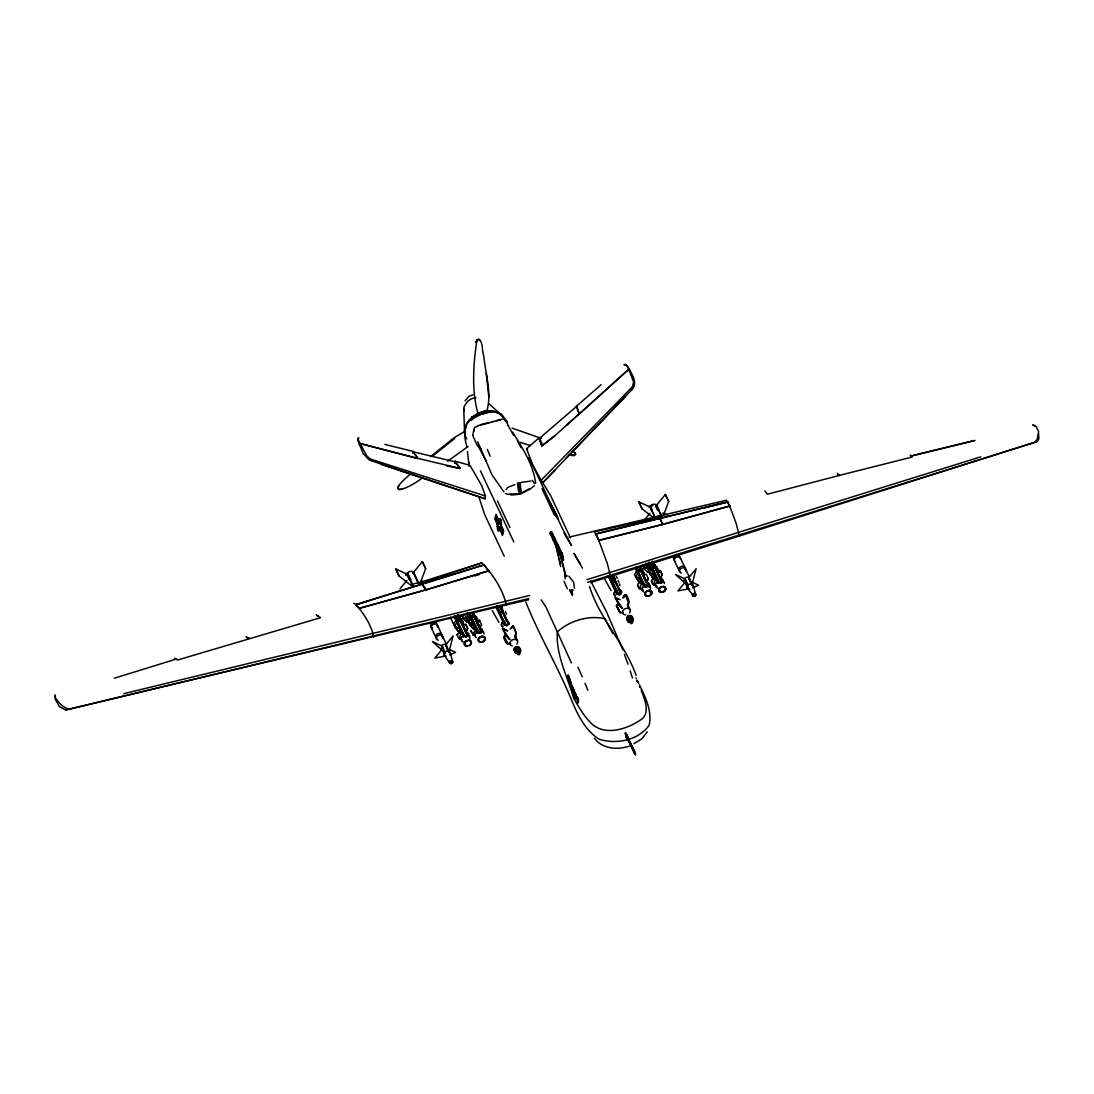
<?xml version="1.0" encoding="UTF-8"?>
<svg xmlns="http://www.w3.org/2000/svg" width="1094" height="1094" viewBox="0 0 1094 1094"><rect width="100%" height="100%" fill="white"/><g stroke="black" fill="none" stroke-linecap="round" stroke-linejoin="round"><path stroke-width="1.5" d="M590.692 582.569L739.353 536.019L736.166 523.383L729.712 506.084L726.43 500.259L569.058 537.127M571.588 589.994L572.627 594.986M516.259 632.742L513.141 625.631L515.903 632.797L515.383 637.911L515.903 632.797M450.783 663.265A2.366 0.725 86.5 0 0 451.562 663.114A2.366 0.834 39.4 0 0 452.26 662.513L451.603 663.046A2.366 1.545 -28.1 0 1 449.538 662.677L451.234 660.612L452.465 662.185A2.366 1.135 25.6 0 1 451.562 663.114L449.73 662.937L444.191 655.197M628.722 619.423L630.459 618.055L630.705 619.765M626.889 618.452L627.464 619.724L628.804 619.669M625.016 733.212L634.028 752.33C634.93 753.082 634.985 754.737 634.766 752.672L626.547 735.059M693.801 596.107L694.581 595.957A2.366 1.545 -28.1 0 1 692.557 595.533C691.599 593.057 696.933 592.77 695.278 595.368A2.366 0.834 39.4 0 1 694.581 595.957A2.366 0.725 86.5 0 1 693.801 596.107L687.223 588.039M455.118 615.826C454.612 615.457 467.521 646.923 466.892 634.219L457.62 614.719M508.573 624.592L505.715 625.385L497.25 607.17M610.384 577.605C609.563 577.782 621.064 603.532 620.216 591.854L614.568 579.834M636.065 567.116L644.544 585.126C644.065 588.736 650.588 586.794 647.32 584.36L640.263 569.345M531.028 481.004L517.448 483.028L518.542 491.261L519.896 492.491L520.908 492.218L520.306 484.368M467.658 635.901L467.494 636.476M621.077 593.796L620.927 594.069M648.195 586.015L648.031 586.575M571.218 687.88L571.273 687.128M573.748 693.651L573.912 696.7L575.977 699.052L575.54 696.358L575.649 697.781M574.131 690.697C575.608 705.015 572.025 680.933 575.28 694.84L575.321 693.733M574.227 695.565L574.186 694.69M574.897 692.885L574.883 696.892L576.141 695.36L577.441 697.931L577.276 701.61C578.849 705.644 578.972 698.423 577.413 697.206L577.441 697.931M575.553 696.194L575.512 695.319M577.851 702.772L577.823 701.897M577.933 700.926L577.905 700.051M578.138 702.17L577.632 700.31L578.015 702.266M562.685 557.667L562.371 555.766M635.286 753.069L635.6 754.751M568.483 678.403L568.552 677.651M568.552 678.54L568.606 677.788M569.03 678.677L569.126 682.273L569.29 680.413L570.029 681.083M569.536 681.042L569.536 680.153M570.152 684.953L570.302 680.386M562.713 557.407C562.931 555.355 562.425 551.759 560.005 551.417L559.376 550.091M563.588 559.649L551.02 531.821L552.142 533.735M641.522 589.406L643.764 585.632M645.036 593.235L645.583 595.437M625.371 732.98L634.342 752.125C634.971 755.134 636.448 752.918 634.233 752.987M658.752 589.297L658.848 590.938A3.788 2.872 -25.1 0 0 660.872 592.374M473.675 431.364L474.085 429.573M380.753 464.307L485.134 498.809L485.449 496.006L481.729 485.722L470.01 465.347L455.008 461.176L455.268 462.94M528.758 598.568L69.141 709.309C62.7 707.599 57.927 702.033 54.7 696.536L55.356 694.936L55.247 699.203L59.391 706.628L65.544 709.924L506.426 604.873C502.625 589.31 493.038 574.254 481.757 562.918L419.317 582.623L420.493 583.444L481.757 562.918M642.862 583.075C639.73 584.264 639.293 589.748 643.258 590.076M643.778 573.324L642.985 570.589L640.523 569.605M650.547 588.504L649.822 585.577L647.511 584.62M657.166 586.22C653.2 585.905 653.72 580.394 656.769 579.232M657.685 569.468L656.906 566.747L654.8 565.762M658.738 571.793L657.959 569.003L654.554 568.005M663.566 582.405L662.8 579.328L660.708 578.37M486.42 410.51L479.938 413.546L478.078 413.245M487.172 409.826C491.78 392.076 485.367 373.56 483.753 355.714C481.647 351.174 483.63 341.424 478.31 339.263A4.595 2.885 -3.7 0 0 477.093 339.878L475.972 342.217M562.316 557.776L560.552 556.258L558.665 550.72M373.724 637.064C371.317 625.112 364.042 613.871 356.015 604.681L353.827 603.218M572.094 689.316L572.299 685.774L571.793 689.37L572.559 686.923L572.641 691.599L572.162 689.521M574.459 588.271L573.653 582.199L568.88 576.169M566.008 458.318L631.894 389.696L633.604 381.929L628.708 369.389L566.966 424.91M628.53 601.673L628.024 606.787L628.886 601.618L625.768 594.507L622.814 598.049C627.518 585.345 631.976 615.088 625.508 594.767M553.81 541.38L550.091 533.393L550.979 531.848M464.389 628.229L466.153 631.799L467.589 628.394L465.647 624.113L467.794 628.489L466.359 631.894L464.594 628.325M481.592 625.194L479.555 620.271L477.722 623.197L480.075 627.956L481.387 625.098M646.691 581.912L648.318 578.603L646.896 582.008L644.927 578.343M660.612 578.07L662.034 574.665L660.092 570.384L658.246 573.311L660.297 570.48L662.239 574.76L660.803 578.165M465.907 426.81L464.991 431.241A21.128 15.972 -25.1 0 0 465.429 435.494M461.094 620.298C447.678 623.088 470.133 618.233 456.8 621.064M473.976 615.649C479.404 617.03 462.53 618.383 474.81 615.717L476.724 617.043L477.148 619.423M637.474 571.547C641.098 566.542 644.817 572.572 637.282 570.822M651.395 567.704C655.128 562.836 658.479 568.319 651.19 566.979M463.172 635.559C460.615 636.817 460.095 641.18 463.282 641.959M468.916 636.694L468.724 633.494L465.606 632.058M478.228 621.624L477.791 619.313L474.687 617.864M469.818 638.937L469.641 635.86L466.646 634.465M635.395 754.039L626.192 735.291M516.573 647.156L515.534 646.472L515.725 647.703M465.497 641.754L465.401 642.957M477.052 340.056L476.122 342.34C476.054 340.562 479.076 337.896 480.047 340.316M498.358 610.137L501.968 612.831L502.898 611.532L502.529 608.989M642.78 565.051L644.927 569.632L647.716 572.285L649.48 571.027L649.111 568.483M420.547 582.309L425.662 568.648L422.352 561.591L412.602 573.475M663.579 515.151L668.694 501.49L665.384 494.433L656.414 505.36L661.815 517.065M625.864 737.288L627.382 736.864M411.235 473.346C382.845 497.004 405.819 491.138 423.036 477.326M660.626 517.339L661.214 515.958M476.97 340.002C473.292 363.659 471.432 390.626 478.037 413.669M398.626 485.818L397.984 488.471A4.595 0.779 53.4 0 1 398.9 489.551L401.594 489.305M618.288 603.573L616.428 605.898L619.833 612.667L623.142 612.681M648.414 569.591L651.778 566.2M649.152 587.355C651.08 584.88 648.414 581.529 645.501 582.199M650.274 592.592L650.424 591.43M563.424 559.8L559.321 552.183L560.142 551.472M480.909 631.388L481.743 631.525L480.84 631.347L472.936 613.884M640.305 568.675L648.373 585.605L647.429 584.333M661.624 581.434L652.393 561.181L662.294 581.762L661.337 580.49C664.455 583.293 657.836 584.702 658.465 581.283L652.092 567.772M506.194 489.565L507.657 487.432L514.85 484.615M461.627 637.665L459.001 638.869L456.977 634.684L459.22 632.619M459.425 632.715L456.977 634.684M470.885 630.841L473.47 635.094L471.09 630.937M637.515 584.798C644.202 594.986 633.522 583.964 639.758 582.733M651.422 580.955C658.109 591.143 647.443 580.121 653.665 578.89M651.627 581.051L653.87 578.986M528.648 489.729L520.388 494.173L511.363 495.021L509.312 494.05M465.046 400.787L468.957 396.288L472.964 394.852M587.56 582.391L1034.719 442.482L1037.44 441.361L1038.862 438.735L1038.589 433.839M479.692 626.862L477.914 623.293L479.555 620.271M507.493 630.869L502.529 628.558L506.002 635.792L509.736 639.47L502.529 628.558L505.715 630.39M620.134 599.744L615.17 597.433L618.63 604.667L622.377 608.346L615.17 597.433L618.342 599.266M567.403 575.95L565.078 576.264L565.16 578.671M621.16 593.126L614.021 577.55M658.602 582.227L657.822 582.87L658.602 582.227L649.193 562.166M572.394 451.494C576.962 452.246 575.868 456.977 571.724 455.446M518.064 653.405C517.845 657.617 522.576 651.135 518.064 653.405A3.036 2.297 -25.1 0 1 514.973 650.862A3.036 2.297 -25.1 0 1 519.746 649.015A3.036 2.297 -25.1 0 1 518.829 653.145M630.691 622.281C630.472 626.493 635.204 620.011 630.691 622.281A2.844 2.147 -25.1 0 1 627.669 620.736L627.683 620.161A2.844 2.147 -25.1 0 1 631.457 617.741L632.578 618.26A2.844 2.147 -25.1 0 1 632.017 621.488M496.389 606.144L505.182 624.619L504.416 625.385L505.031 623.676M617.536 593.632C618.274 590.897 615.867 596.148 617.59 593.55L609.631 576.579M658.438 582.336L658.465 581.283M647.265 731.845L641.959 738.737L633.973 743.619M631.894 389.696C637.693 383.898 632.975 375.926 629.761 370.114L628.708 369.389M486.338 461.299L477.736 445.244L481.237 448.896M566.008 575.923L565.338 574.842L565.037 576.196M535.677 483.206C533.311 464.635 522.412 447.856 512.635 432.198M1034.719 442.482L1037.153 439.391L1038.671 431.679L1036.073 426.373L1032.777 424.841L1034.91 426.236M399.925 588.941L406.9 580.449M454.926 626.506L458.783 628.421L455.829 626.985L457.866 631.224L460.806 633.426M445.559 645.063L453.094 635.887L448.896 652.147L445.559 645.063L446.844 647.498M457.866 631.224L455.979 626.78M474.714 629.583C471.76 629.282 466.851 619.259 472.704 624.578L474.331 628.188M472.704 624.578L470.051 623.183M471.774 627.382L469.9 622.937M505.756 634.629L503.801 637.023L507.192 643.792L510.693 643.641M510.187 629.173L513.141 625.631L511.431 628.243M504.197 637.064C514.18 652.161 498.946 637.378 506.002 634.862M642.944 521.783L649.918 513.291M660.79 517.298L661.569 516.341L656.044 504.58M636.366 577.085L639.32 578.535L636.366 577.085L638.39 581.338L641.33 583.54L639.867 579.738M618.383 603.505L616.428 605.898L618.63 603.738M624.059 597.119L625.864 594.931M638.39 581.338L636.517 576.894M655.251 579.697C652.298 579.396 647.388 569.372 653.227 574.692L654.868 578.302M653.227 574.692L650.588 573.283M652.311 577.495L650.438 573.051M685.446 581.748L677.924 590.924L688.769 588.832A27.213 9.518 39.4 0 1 688.194 587.875M534.46 485.695L529.551 489.551M624.975 396.807L542.624 482.933L532.422 464.294L526.57 448.677L539 437.956L542.063 443.316M555.027 470.311L542.624 482.933M540.723 480.731L632.961 386.209M472.458 418.113C462.393 424.773 463.924 437.545 467.206 447.446M479.418 637.911L482.591 636.448A3.61 2.735 -25.1 0 1 484.847 637.46L485.148 638.212M635.231 568.196L643.928 586.835L644.544 585.126M453.969 616.537L463.514 636.694L464.02 635.012L455.528 617.002M514.809 648.414L515.383 649.658C517.243 652.448 516.136 647.607 518.488 649.617M516.327 649.125L516.956 650.752M518.077 650.889C520.211 648.482 514.002 649.686 516.833 651.245M468 446.502L447.706 461.217M470.817 420.452L478.133 415.173L487.322 412.52M628.571 369.362L629.624 370.087L627.737 366.408L625.563 364.63L623.936 364.699L625.221 364.398L627.108 365.984L628.571 369.362L579.259 414.024L576.36 406.325L601.126 384.678M463.514 636.694L464.157 635.956L454.639 615.936M644.038 586.808L644.694 586.069L635.901 567.581M463.487 636.571L464.02 635.012M554.549 435.986L541.776 445.928L539.451 438.338L576.743 406.312L579.177 413.778L554.631 435.986L541.79 445.914L539 437.956M430.53 456.663L454.174 437.655L463.924 431.898M432.294 456.348L454.707 438.544M508.163 425.552L513.578 435.344M572.148 590.828L573.147 590.063L570.535 590.787L571.588 590.992L572.094 595.122M636.94 570.466L634.37 574.569L636.188 577.126M638.007 572.736L635.436 576.839L637.241 579.382M657.918 581.611C654.855 582.828 654.513 588.039 658.314 588.353M529.687 488.69L522.713 492.314M578.097 700.42L577.714 698.464L578.097 700.42M574.186 691.49L574.022 694.225M462.051 614.992L464.198 619.587L466.974 622.226L468.738 620.968L468.369 618.425M610.903 579.15L614.39 581.762L615.32 580.463L614.951 577.919M569.017 678.827L568.292 677.911L568.142 679.771L568.087 674.793L568.989 677.733M630.376 618.356L631.156 619.054L631.279 616.237M574.76 695.839L573.981 695.1M450.386 663.251A2.366 1.053 -80.2 0 0 451.562 663.114L451.959 662.814M646.185 574.227L648.318 578.603M628.763 616.469C630.636 614.295 625.809 616.072 628.571 616.551M630.527 619.942L631.115 619.56A2.844 2.147 -25.1 0 0 631.17 616.004L630.554 615.813A2.844 2.147 -25.1 0 0 626.78 618.233L626.766 618.821A2.844 2.147 -25.1 0 0 629.802 620.23M461.422 637.57L459.562 638.937M475.534 633.823L472.909 635.012M565.94 576.264L561.126 557.051M457.032 620.024L454.174 622.759L454.366 625.959L450.331 617.358M458.099 622.281C455.118 623.211 453.408 628.147 457.032 629.365M470.078 616.701L467.822 620.845M472.006 618.438C469.572 619.354 467.507 622.992 469.941 624.975M462.94 632.647C459.781 633.563 458.345 638.841 462.133 639.826M476.847 628.804L473.688 632.66L474.974 635.491M465.866 641.248L468.67 640.305A3.569 2.694 -25.1 0 1 470.912 641.371L471.049 643.669A3.569 2.694 -25.1 0 1 468.984 645.651A3.774 2.844 -25.1 0 0 471.418 642.739L471.022 641.166A3.788 2.872 -25.1 0 0 468.683 640.031L466.632 640.51A3.774 2.844 -25.1 0 0 464.212 643.45A3.788 2.872 -25.1 0 0 465.196 645.61A3.774 2.844 -25.1 0 0 467.972 646.034A3.569 2.694 -25.1 0 1 464.635 644.694A3.569 2.694 -25.1 0 1 465.894 641.262M466.153 641.467L466.878 641.029A3.022 2.284 -25.1 0 1 467.671 640.769M482.645 641.262L483.37 640.838A2.995 2.256 -25.1 0 0 484.355 639.621M620.134 612.503L616.483 605.775M517.708 649.07L519.5 648.14C521.168 648.824 518.679 651.915 518.501 649.658M477.791 415.98L483.11 412.766A12.048 9.108 -25.1 0 0 485.066 410.523M652.913 568.429C649.768 569.14 647.689 574.268 651.422 575.622M660.612 587.027L662.608 586.357A3.788 2.872 -25.1 0 1 665.384 590.281A3.733 2.817 -25.1 0 1 664.755 591.061A3.788 2.872 -25.1 0 1 661.897 592.401M662.786 591.526L663.552 591.17M449.648 654.868L455.555 652.366L449.511 649.549M692.666 587.71L698.574 585.208L692.543 582.391M574.528 452.807L575.512 454.215A4.595 2.352 -71.6 0 0 574.651 454.981L568.497 455.172M476.82 426.564L477.791 426.209M910.837 456.075L974.672 440.485L910.837 456.075L910.276 454.899M629.146 620.093L628.79 618.342M174.534 658.205L177.625 660.01L320.528 617.7L316.344 614.814M175.45 659.326L176.148 659.094L114.337 678.225M586.972 579.615L980.703 456.868M1037.44 441.361L739.353 536.019M629.556 746.053C617.549 750.128 602.493 749.116 594.37 738.231M484.314 564.887L356.015 604.681L368.924 600.893M356.083 605.584L355.933 604.599L484.095 564.764L488.922 571.588M472.772 435.467L477.367 445.75M355.933 604.599L359.229 608.36L426.387 589.734L488.786 570.699M474.522 575.977L479.322 574.514M359.229 608.36L426.387 589.734L488.963 570.836L489.114 571.847M480.745 425.101L502.023 419.111L504.58 419.276L506.549 421.012L508.067 425.703M479.418 414.708L488.362 412.342L492.656 412.315M464.061 615.348L456.116 617.549L456.868 620.271M467.152 614.5L473.538 612.736L474.837 616.92L473.346 612.79M644.585 565.461L636.64 567.663L637.214 570.439M647.675 564.613L654.075 562.849L655.046 566.952M647.73 564.983L653.938 563.273L654.978 565.489L648.769 567.198M456.157 619.423C456.089 621.105 456.964 617.809 458.933 618.657M651.997 565.311C653.241 563.56 655.703 565.926 654.759 564.545M470.201 615.826L470.885 615.635M473.675 614.855L474.249 614.732M497.305 608.332L497.975 608.141M609.714 577.263L610.397 577.085M636.817 569.783L637.501 569.591M640.291 568.825L640.975 568.634M456.471 619.737L456.307 617.495L457.401 620.079L465.155 617.932M473.921 615.566L473.784 614.322M498.604 609.96L497.565 607.744M637.009 569.851L636.831 567.608L637.925 570.193L645.679 568.046M465.087 617.563L457.155 619.765L457.415 621.734L457.347 619.71M468.191 616.715L474.577 614.951M498.358 608.373L498.426 610.397M637.679 569.878L645.624 567.677M648.715 566.829L655.115 565.065M468.246 617.084L474.44 615.375L473.401 613.16M456.745 620.708L461.012 619.71L462.817 620.886L463.323 622.951M470.776 617.016L474.919 615.867M637.392 570.972L641.549 569.824M651.299 567.13L655.456 565.981M637.337 571.177L641.44 569.673M461.135 620.161L456.854 620.859M470.885 617.467L474.864 616.072M637.515 571.424L641.658 570.275M651.422 567.581L655.347 565.83M459.863 618.165L459.63 616.578L460.93 620.763L459.439 616.633L459.671 618.219M471.199 617.754L470.789 616.428M501.613 609.358L501.681 607.457M641.44 570.494L640.154 566.692M651.723 567.868L650.752 563.766M469.463 615.881L477.422 632.852L477.928 631.17L477.312 632.879L469.34 615.785M507.794 622.924L502.857 612.408M457.962 614.924L467.849 635.491L457.62 615.101M620.353 592.798L621.255 592.975L620.216 591.854M647.457 585.304L648.359 585.481L640.332 569.851M661.364 581.461L662.185 581.789M508.013 623.908L508.847 624.031L501.599 608.606M657.822 582.87L648.537 562.781M657.85 582.993L648.414 562.808M477.818 631.197C477.586 634.561 483.808 633.166 480.799 630.376M505.715 625.385L506.796 625.768L505.838 625.344M618.137 594.316L619.204 594.698L618.247 594.288M659.149 582.979L660.229 583.362L659.258 582.952M465.073 636.913L465.306 637.077M645.597 587.027L645.843 587.191M479.227 633.235L478.734 632.838M729.862 507.096L729.725 505.975L662.718 524.423L598.801 540.477L594.425 531.78L659.162 517.489L658.916 516.409M729.712 506.084L662.718 524.423L598.828 540.286L595.998 533.845L727.701 501.968L704.645 507.972M492.368 421.696L493.23 421.463M837.279 473.305L839.18 475.48L767.318 494.242L764.911 490.85M516.901 493.9L510.474 493.996M518.05 493.599L520.334 493.011M496.553 420.698L500.97 419.795M839.139 475.452L912.068 457.06L911.193 455.938M595.929 534.05L727.701 501.873L729.725 505.975M123.677 693.692L529.646 595.464M528.607 599.799L506.426 604.873M660.024 518.515L662.718 524.423L660.079 518.515L660.161 519.513M65.544 709.924L69.141 709.309M459.726 621.816L463.09 622.39L464.389 625.221M517.394 640.633L514.727 635.641M619.778 612.339L623.32 612.517M507.151 643.463L510.337 643.477M641.645 571.861L644.051 572.846L644.927 574.774M661.432 580.777L663.743 581.734L664.578 583.581M663.579 586.603L660.721 587.232A3.61 2.735 -25.1 0 0 658.93 589.365L659.504 591.594A3.61 2.735 -25.1 0 0 661.008 592.305M649.672 590.459L646.814 591.075A3.61 2.735 -25.1 0 0 644.995 593.235M650 590.992L648.605 590.815A2.995 2.256 -25.1 0 0 646.404 591.799M516.806 650.082L517.147 652.94L517.106 651.258M625.604 735.018L635.204 754.313M472.649 435.398L474.413 427.617L480.649 424.622L489.291 422.53M460.054 619.491L460.971 619.628M479.541 628.216L481.852 628.9L483.138 631.689M480.827 630.664L483.548 632.017L484.04 634M246.957 637.734L249.35 638.458L246.013 636.681M415.228 454.666L417.826 458.372L460.191 468.451L455.008 461.176M446.502 465.839L460.164 468.478L454.694 461.764L412.684 451.644L412.971 453.08M508.751 494.474L505.537 493.599M534.474 483.589L532.463 480.362M512.115 428.137L541.475 438.393M384.924 444.424L413.135 451.425L417.949 458.605L360.227 443.508L358.422 440.226L358.162 438.188L358.914 437.928L357.916 438.585L357.97 440.95L363.181 453.572L369.239 460.013L485.134 498.809M317.246 615.758L318.409 616.045M417.771 458.4L360.186 443.59L359.475 444.738L360.186 443.59L366.64 455.692L372.63 461.34M503.937 491.972L492.013 474.851L477.709 441.839M649.385 590.828L650.096 591.034M650.424 573.365L648.537 571.765M643.518 591.936L641.576 589.639M520.265 442.373L530.399 445.559M369.936 458.892L485.449 496.006M621.146 593.003L620.325 591.827M508.724 624.072L501.284 608.291M467.111 635.204L467.822 635.368L466.632 633.426M494.844 411.918L501.312 414.052L506.809 421.463M635.368 753.041L625.768 733.007M653.624 517.9L642.096 508.847L638.787 501.777L651.162 507.548L652.366 510.105M662.855 513.004L667.121 514.987M686.253 581.092L685.022 578.89L675.449 574.432L688.345 585.987A27.213 15.056 -65 0 0 688.153 585.29M411.877 586.069L399.064 576.005L395.754 568.935L407.146 574.241L412.753 585.892M421.258 580.818L424.103 582.145M408.377 573.338A3.309 2.503 -25.1 0 0 407.775 573.926L406.777 573.461L413.3 585.687M502.939 628.64L507.507 630.759M469.066 622.883L469.832 623.238M470.119 625.139L470.94 625.522M443.849 649.357L441.99 646.048L432.431 641.59L445.326 653.132M503.295 416.91L500.204 413.819L496.115 411.741A21.401 16.178 -25.1 0 0 465.456 426.318A21.483 16.232 -25.1 0 0 466.782 438.926M837.84 474.44L839.166 475.48M575.895 697.931L577.4 698.861M474.331 617.467L481.018 631.361M561.714 552.757L555.137 539.151M412.684 451.644L413.477 452.205M652.886 577.7L655.415 579.505M638.978 581.557L641.494 583.348M472.348 627.6L474.878 629.392M458.441 631.443L460.957 633.235L459.33 629.624M608.961 577.194L616.948 594.302L617.481 593.591L609.344 576.018M477.422 632.852L478.078 632.113L470.598 616.483M412.342 584.729L413.532 585.618M562.507 557.817L559.964 555.191M464.594 635.997L467.384 635.764L466.782 633.508M504.266 419.754L505.537 420.875M488.895 403.713L500.204 413.819M658.547 582.309L649.098 562.193M505.127 624.701L504.389 625.262L495.842 606.842M457.607 621.679L456.677 620.325M675.053 555.301L677.418 556.572L678.212 554.439M430.995 622.746L433.374 624.004L434.154 621.871M468.847 622.664L468.15 621.843M476.163 637.638C473.606 635.792 475.521 632.1 477.982 631.183L471.569 617.659M618.602 604.462L622.486 608.291M505.975 635.587L509.859 639.416M556.012 542.46C560.456 546.262 559.472 553.961 555.588 544.757M575.635 454.174L574.555 453.012L575.649 454.27M450.413 660.831L451.726 663.388L450.058 661.063M570.904 590.186L571.588 590.992M426.387 589.734L421.997 584.305L426.51 590.623M498.878 622.336L492.273 610.643M561.564 554.015L560.634 552.32M611.067 590.623L604.914 579.519M567.294 588.736L564.039 581.324M550.911 505.223L552.361 507.411L549.462 501.914M558.528 551.855L559.266 552.921M541.161 599.84L546.043 607.143L571.369 662.868M548.244 499.903L550.624 503.459M576.36 406.325L577.222 407.624M526.57 448.677L527.623 450.29M659.395 582.049L651.846 566.569M644.448 584.292L645.474 585.892M618.383 593.386L610.124 576.36M478.857 631.935L471.199 616.606M463.924 634.178L464.95 635.778M504.936 622.842L505.961 624.442M539.451 438.338L540.422 439.856M550.761 506.112L556.34 514.864L551.034 505.496M451.248 663.306L451.562 663.114A2.366 1.053 -80.2 0 0 451.631 660.626M553.742 511.486L551.759 508.149M542.036 481.483L550.829 496.02L570.466 537.892M564.053 533.12L571.519 545.564L562.384 528.498L529.058 457.47M561.55 556.49L563.219 559.745M638.787 501.777L642.096 508.847M550.091 533.393L550.542 534.2M395.754 568.935L399.064 576.005M606.951 622.623L612.708 633.522M654.444 517.011L653.597 515.52M506.043 421.327L506.837 422.735M579.875 563.656L573.981 553.318L582.473 568.21M410.961 579.656L408.144 574.706L409.347 577.263M638.759 683.641L637.255 680.947L637.747 682.177M694.225 596.039L694.581 595.957A2.366 1.053 -80.2 0 0 694.663 593.468M668.694 501.49L665.384 494.433M425.662 568.648L422.352 561.591M693.076 593.905L694.622 595.888M517.517 441.087L521.072 447.706M606.254 621.337L604.859 618.753C588.722 614.91 569.495 620.777 557.325 631.881C555.697 654.581 567.444 676.584 573.707 698.341C579.041 707.421 584.251 716.761 591.991 724.05C605.926 736.754 629.624 728.385 642.766 718.307C649.59 711.319 644.735 699.408 641.672 691.476M418.482 583.663L413.395 572.518L416.199 577.837M569.564 589.652L570.316 591.061M656.414 505.36L659.231 510.679M689.863 580.353L688.591 577.905L696.112 568.73L691.914 584.989L688.591 577.905L689.535 580.189M590.746 580.996L606.308 611.409L622.883 649.904M616.838 605.939L619.477 611.19M550.624 505.961L551.048 506.823M639.511 684.994C645.556 697.275 652.243 711.305 649.152 725.267C638.253 740.501 616.1 744.713 598.938 739.134C586.247 730.983 578.74 716.926 572.928 703.401C559.116 668.803 539.629 636.763 525.886 602.124M552.142 506.7L555.684 513.004A6.263 1.532 47.1 0 1 556.627 514.932L558.555 519.923L554.33 512.43L557.776 518.611M550.227 503.828L552.21 507.958M555.383 513.989L557.297 517.913M549.762 503.131L550.145 504.895M693.446 593.673L694.581 595.957A2.366 1.135 25.6 0 0 695.497 595.027M680.4 557.94L684.817 567.348M685.555 568.921L689.343 576.989M655.634 506.317L657.426 510.146M688.988 577.427L692.133 584.141M685.022 578.89L686.348 581.734M684.516 578.658L687.675 585.386M649.809 506.303L655.32 518.077A4.636 3.501 -25.1 0 1 661.569 516.341M688.208 588.941L685.049 582.227A3.309 2.503 -25.1 0 1 683.859 580.695M674.506 560.921L678.909 570.33M652.762 562.494L661.227 580.517M654.964 567.54L660.749 579.888M650.561 563.82L651.86 568.005M651.737 566.719C651.203 568.935 661.241 589.611 661.227 579.779M639.963 566.747L641.002 568.962M640.4 568.511L648.373 585.605M636.489 567.321C635.97 567.225 647.607 595.874 647.32 583.622M614.281 578.685L620.613 592.77M613.953 578.876L618.288 588.134M631.183 621.433L630.636 620.175A3.036 2.297 -25.1 0 0 631.484 615.963A3.036 2.297 -25.1 0 0 626.712 617.809A3.036 2.297 -25.1 0 0 629.829 620.38M610.001 576.511C609.276 576.565 620.708 602.958 620.216 591.116M608.127 575.69L616.825 594.329M541.968 488.594L554.494 515.219M497.442 500.902L509.954 527.527M480.471 470.885L513.783 541.927M495.91 516.71L497.743 520.662M495.65 517.708L497.483 521.66M504.197 556.203L484.56 514.33L478.981 497.223M506.604 620.736L502.98 613.023L506.495 620.777M496.854 606.035C496.375 605.912 508.136 634.397 507.794 622.171M472.95 613.037L481.757 631.648L472.964 613.173M470.229 613.652L471.323 617.891M470.023 613.707L471.309 617.508M471.323 616.455C470.994 618.575 480.635 639.539 480.704 629.665M458.413 615.32L467.849 635.491M457.524 615.129L466.208 633.645M413.026 571.738L418.551 583.499A4.636 3.501 -25.1 0 0 412.301 585.222M437.381 625.084L441.798 634.506M442.523 636.079L446.311 644.147M445.955 644.585L449.114 651.299M441.99 646.048L443.33 648.879M444.643 652.53L441.497 645.816A3.309 2.503 -25.1 0 1 446.543 644.968M444.547 654.745L442.031 649.371L434.892 658.082L445.75 655.99A27.213 9.518 39.4 0 0 445.668 655.716M431.474 628.079L435.891 637.487M655.716 569.4L660.667 579.957M640.387 570.22L646.745 583.799M613.994 579.218L616.113 583.745M625.959 733.254L635.053 753.274L633.918 752.631M634.452 752.877L635.45 754.682M570.111 590.924L571.3 593.509M559.403 551.868L550.282 532.409M553.345 540.573L559.759 554.521M551.868 531.971L555.588 539.957M552.785 535.198L554.74 539.506M577.96 667.244L582.309 676.844M501.148 528.046L502.939 532.012M500.888 529.058L502.666 533.01M627.641 604.189L630.117 609.823M627.368 604.517L629.159 608.51M515.014 635.313L517.476 640.947M639.429 686.157L640.017 687.497M416.896 579.164L417.361 580.217M637.105 680.29L637.611 681.562M637.146 680.81L637.665 681.986M616.305 576.264L617.18 578.343M598.801 540.477L607.43 563.82L610.438 576.128M660.598 513.578L661.241 515.137M487.336 449.429L490.194 456.239M417.799 581.256L418.428 582.801M693.842 593.522L694.581 595.957A2.366 1.053 -80.2 0 1 693.405 596.093M641.152 690.259L641.549 691.203M450.824 660.68L451.562 663.114A2.366 1.313 -65 0 1 450.031 663.128M636.12 675.354C624.92 643.545 599.498 618.848 589.529 586.466M618.042 580.422L618.889 582.514M505.414 611.546L506.522 614.336M585.085 683.312L587.847 690.328M560.251 550.282L560.757 551.595M651.737 511.226L650.164 507.083L655.566 518.159M407.146 574.241L409.238 579.765M470.858 617.59L470.666 616.866M624.4 654.417L628.065 664.208M571.041 682.382L571.451 688.495L570.097 679.825L570.712 686.499L570.22 684.215M570.945 682.793L570.384 681.247M637.077 680.646L637.72 682.396M636.052 677.883L636.393 678.772M570.384 682.341L570.576 683.791L570.316 683.094M646.978 568.442L645.501 563.328M612.12 575.882L613.556 581.721M499.712 606.951L500.396 608.948M465.552 616.387L466.974 622.226M619.395 583.923L619.956 585.632M630.158 670.868L632.455 677.993M647.169 583.54L647.703 585.276M507.643 622.103L508.19 623.826M480.553 629.583L481.087 631.32M693.322 585.673L695.606 594.343A2.366 1.518 -8.5 0 1 694.581 595.957A2.366 1.313 -65 0 1 693.049 595.984M450.304 652.831L452.588 661.501A2.366 1.518 -8.5 0 1 451.562 663.114A2.366 1.477 -47.5 0 1 449.73 662.937M561.933 553.441L562.589 557.188M559.253 551.048L565.762 576.743M576.141 695.346L575.02 692.475L575.047 693.199M555.848 543.882L558.364 555M559.075 558.172L560.511 564.531M555.588 544.265L560.661 566.61M650.492 589.967L650.78 591.225M654.431 565.024L654.075 562.849M654.239 565.078L653.884 562.904L655.183 567.075M473.716 614.965L473.538 612.736M649.166 571.888L648.373 565.871M648.551 572.326L646.91 563.205M614.39 581.762L613.283 575.827M569.988 680.236L569.085 677.295L569.14 678.95M502.584 612.38L501.804 606.377M501.968 612.831L500.861 606.896M467.822 622.267L466.714 616.332M454.694 461.764L455.008 463.473M659.928 590.131L660.079 590.883M413.135 451.425L413.368 452.902M727.701 501.873L727.852 502.857M637.87 569.824L637.925 571.465M611.013 578.904L610.78 577.304L610.849 579.328M598.828 540.286L598.965 541.174M595.998 533.845L596.121 534.734M519.527 483.028L520.908 492.218M518.529 483.316L519.896 492.491M501.49 607.512L501.749 609.481M469.121 466.112L467.425 451.507M486.242 373.286L488.827 396.876M467.357 612.544L467.685 617.987M575.54 693.487L575.635 694.348M574.282 691.011L574.377 691.873M571.437 683.449L571.506 684.297M463.719 408.787L464.499 430.817M569.495 678.335L569.577 679.196M568.497 675.846L568.579 676.707M469.203 462.557L469.285 465.962M614.213 575.307L614.267 577.482M695.305 593.768A2.366 1.477 -47.5 0 1 694.581 595.957A2.366 1.477 -47.5 0 1 692.762 595.792M679.907 571.232A3.309 2.503 -25.1 0 1 679.21 567.895A3.309 2.503 -25.1 0 1 683.367 566.282A3.309 2.503 -25.1 0 1 684.789 569.345M681.357 573.024A3.309 2.503 -25.1 0 1 679.675 569.906A3.309 2.503 -25.1 0 1 683.859 567.8A3.309 2.503 -25.1 0 1 685.528 570.918M691.723 584.675A29.907 10.461 39.4 0 1 690.847 583.116M690.546 582.514A29.907 10.461 39.4 0 1 689.999 581.338M695.51 594.028A2.366 1.545 -28.1 0 1 694.581 595.957A2.366 1.518 -8.5 0 1 692.447 595.218M695.018 593.577A2.366 1.313 -65 0 1 694.581 595.957A2.366 1.381 9.7 0 1 692.461 594.876M692.789 594.192A2.366 0.834 39.4 0 0 694.581 595.957A2.366 1.381 9.7 0 0 695.606 594.685M692.57 594.534A2.366 1.135 25.6 0 0 694.581 595.957A2.366 0.725 86.5 0 0 694.252 593.454M649.207 507.233A4.636 3.501 -25.1 0 1 656.865 505.113M689.712 589.201A3.309 2.503 -25.1 0 1 687.073 586.507A3.309 2.503 -25.1 0 1 691.162 583.895A3.309 2.503 -25.1 0 1 693.09 587.04M684.092 579.328A3.309 2.503 -25.1 0 1 689.562 577.81M691.558 583.909A27.213 9.518 39.4 0 1 691.832 584.729M675.49 561.824A3.309 2.503 -25.1 0 1 676.27 557.215A3.309 2.503 -25.1 0 1 680.591 559.239M674.164 559.868A3.309 2.503 -25.1 0 1 675.928 555.478A3.309 2.503 -25.1 0 1 679.866 557.667M687.647 584.989A29.907 16.56 -65 0 1 687.483 584.716M687.032 582.473A27.213 15.056 -65 0 1 687.593 583.663M651.395 506.194A3.309 2.503 -25.1 0 1 652.927 505.414M687.538 586.644A27.213 9.518 39.4 0 1 687.114 585.755M688.509 588.011A29.907 10.461 39.4 0 1 688.687 588.558M658.684 589.31A3.788 2.872 -25.1 0 1 660.571 586.999M664.564 587.574A2.981 2.256 -25.1 0 1 665.084 588.722L665.015 589.392A2.981 2.256 -25.1 0 1 664.701 590.09M661.145 591.717A2.981 2.256 -25.1 0 1 659.518 590.61A3.022 2.284 -25.1 0 1 659.409 589.953M659.436 589.324A2.981 2.256 -25.1 0 1 660.926 587.492M661.979 592.319A3.61 2.735 -25.1 0 0 663.88 591.69A3.61 2.735 -25.1 0 0 665.111 587.314A3.61 2.735 -25.1 0 0 663.579 586.562M651.094 593.235A2.995 2.256 -25.1 0 1 650.301 594.521M645.515 593.139A2.995 2.256 -25.1 0 1 645.816 592.442M650.656 591.389A2.995 2.256 -25.1 0 1 651.026 591.922M649.645 590.432A3.61 2.735 -25.1 0 1 650.766 594.945M649.945 595.56A3.61 2.735 -25.1 0 1 645.528 595.464M646.021 594.945A2.995 2.256 -25.1 0 1 645.651 594.425M630.732 622.308A3.036 2.297 -25.1 0 1 627.614 619.737A3.036 2.297 -25.1 0 1 632.387 617.891A3.036 2.297 -25.1 0 1 631.47 622.021M625.85 614.801A4.075 3.091 -25.1 0 1 622.691 611.177A4.075 3.091 -25.1 0 1 628.271 608.36A4.075 3.091 -25.1 0 1 629.488 612.955M618.274 589.693A4.075 3.091 -25.1 0 1 621.597 592.729M615.293 595.929A4.075 3.091 -25.1 0 1 616.25 590.254M615.607 595.533A3.542 2.68 -25.1 0 1 614.554 594.562M614.582 592.428A3.542 2.68 -25.1 0 1 615.676 591.102M619.819 590.404A3.542 2.68 -25.1 0 1 621.091 592.032M468.15 422.462A21.128 15.972 -25.1 0 1 498.987 413.669M500.231 414.476A21.128 15.972 -25.1 0 1 503.267 417.484M477.818 415.966A12.048 9.108 -25.1 0 1 471.815 416.814M464.02 411.207A12.048 9.108 -25.1 0 1 464.294 406.243L467.494 401.539A12.048 9.108 -25.1 0 1 475.849 397.587M452.574 661.843A2.366 1.381 9.7 0 1 451.562 663.114A2.366 1.135 25.6 0 1 449.552 661.679M436.875 638.39A3.309 2.503 -25.1 0 1 436.178 635.053A3.309 2.503 -25.1 0 1 440.349 633.44A3.309 2.503 -25.1 0 1 441.757 636.503M438.325 640.181A3.309 2.503 -25.1 0 1 436.656 637.064A3.309 2.503 -25.1 0 1 440.827 634.944A3.309 2.503 -25.1 0 1 442.496 638.076M452.478 661.186A2.366 1.545 -28.1 0 1 451.562 663.114A2.366 1.381 9.7 0 1 449.429 662.034M452.273 660.926A2.366 1.477 -47.5 0 1 451.562 663.114A2.366 0.834 39.4 0 1 449.757 661.35M451.986 660.735A2.366 1.313 -65 0 1 451.562 663.114A2.366 1.518 -8.5 0 1 449.429 662.376M451.234 660.612A2.366 0.725 86.5 0 1 451.562 663.114M405.874 575.362A4.636 3.501 -25.1 0 1 409.744 571.56A4.636 3.501 -25.1 0 1 414.407 572.996M441.443 649.002A3.309 2.503 -25.1 0 1 441.046 648.468M445.887 656.318A3.309 2.503 -25.1 0 1 444.123 653.419A3.309 2.503 -25.1 0 1 447.87 651.039A3.309 2.503 -25.1 0 1 450.29 653.515M444.424 650.52A29.907 16.56 -65 0 1 444.684 651.149M432.458 628.982A3.309 2.503 -25.1 0 1 431.761 625.631A3.309 2.503 -25.1 0 1 435.932 624.018A3.309 2.503 -25.1 0 1 437.354 627.081M434.14 622.363A3.309 2.503 -25.1 0 1 436.615 625.522M432.445 627.628A3.309 2.503 -25.1 0 1 430.516 625.549A3.309 2.503 -25.1 0 1 432.513 622.814M448.184 650.205A29.907 10.461 39.4 0 1 448.294 650.492M448.526 651.067A29.907 10.461 39.4 0 1 448.718 651.614M448.499 651.518A27.213 9.518 39.4 0 1 447.979 650.574M447.815 650.274A27.213 9.518 39.4 0 1 446.981 648.496M444.684 654.103A29.907 10.461 39.4 0 1 444.52 653.802M466.386 645.337A2.995 2.256 -25.1 0 1 465.743 645.05M464.964 643.34A2.995 2.256 -25.1 0 1 465.565 642M469.914 641.057A2.995 2.256 -25.1 0 1 470.393 641.535M479.61 641.221A2.995 2.256 -25.1 0 1 479.145 640.769M479.022 638.828A2.995 2.256 -25.1 0 1 479.432 638.185M480.772 637.159A2.995 2.256 -25.1 0 1 483.78 637.228M484.245 637.693A2.995 2.256 -25.1 0 1 484.505 638.267M478.707 641.18A3.638 2.749 -25.1 0 0 480.95 642.233A3.61 2.735 -25.1 0 0 482.905 641.809A3.569 2.694 -25.1 0 0 484.97 639.826M478.734 641.18A3.569 2.694 -25.1 0 1 478.598 638.882M478.543 638.841A3.61 2.735 -25.1 0 1 479.76 637.351M517.188 651.504A3.036 2.297 -25.1 0 1 514.071 648.933A3.036 2.297 -25.1 0 1 518.843 647.087A3.036 2.297 -25.1 0 1 517.927 651.217M512.238 645.87A4.075 3.091 -25.1 0 1 510.324 641.74A4.075 3.091 -25.1 0 1 515.93 639.58A4.075 3.091 -25.1 0 1 516.86 644.079M519.39 652.612A2.844 2.147 -25.1 0 0 520.471 650.369L520.293 649.836A2.844 2.147 -25.1 0 0 516.108 649.617L515.233 650.684A2.844 2.147 -25.1 0 0 516.669 653.364L517.366 653.405A2.844 2.147 -25.1 0 0 518.077 653.282M517.859 651.094A2.844 2.147 -25.1 0 0 519.568 648.441L519.39 647.908A2.844 2.147 -25.1 0 0 515.206 647.689L514.7 648.195A2.844 2.147 -25.1 0 0 515.766 651.436L516.464 651.477A2.844 2.147 -25.1 0 0 517.175 651.354M507.507 621.132A4.075 3.091 -25.1 0 1 508.956 623.853M502.652 627.053A4.075 3.091 -25.1 0 1 503.623 621.378M505.633 620.818A4.075 3.091 -25.1 0 1 506.618 620.872M508.231 622.5A3.542 2.68 -25.1 0 1 508.436 623.895M502.98 626.657A3.542 2.68 -25.1 0 1 501.708 625.03M501.708 624.305A3.542 2.68 -25.1 0 1 503.814 621.734M507.178 621.529A3.542 2.68 -25.1 0 1 507.794 621.939M497.127 524.299L497.469 529.099A6.263 3.009 -74.9 0 0 498.344 531.041L500.245 530.494L502.461 535.417L503.705 530.85L501.476 525.927L501.148 520.621A7.179 2.53 -89.4 0 0 500.245 518.679L498.344 519.226L496.074 514.317L494.912 518.857L497.127 524.299M481.469 632.086L481.073 632.865L481.579 632.045M661.993 582.199L661.596 582.979L662.116 582.158M573.188 690.164L573.283 693.268L573.283 689.234L573.188 690.164M626.274 737.534C628.941 744.029 626.397 732.433 626.848 739.626L627.546 739.9L627.956 738.19L626.739 736.932L626.274 737.534M568.36 677.077L568.702 678.034L568.333 676.078L568.36 677.077M569.359 679.483L569.687 680.523L569.331 678.581L569.359 679.483M571.3 684.27L571.41 687.511L571.3 684.27M644.845 593.139L644.94 594.794A3.733 2.817 -25.1 0 0 648.031 596.203A3.733 2.817 -25.1 0 0 651.477 594.124A3.788 2.872 -25.1 0 0 651.764 591.635A3.733 2.817 -25.1 0 0 648.715 590.227L646.691 590.883A3.788 2.872 -25.1 0 0 644.776 593.153M499.274 530.084L498.796 526.747L497.346 526.816L498.549 524.19L498.194 520.101L499.329 522.563L500.614 519.965L500.067 524.149L501.216 526.597L499.726 526.747L499.274 530.084M497.592 521.113L497.291 522.631L495.432 518.597L496.143 515.821L498.002 519.841L497.592 521.113M501.353 527.076L500.601 529.865L502.419 533.913L503.172 531.123L501.353 527.076M497.989 609.973L497.989 609.973M502.146 608.825L502.146 608.825M610.411 578.917L610.411 578.917M614.554 577.769L614.554 577.769M481.551 636.325L480.539 636.667A3.774 2.844 -25.1 0 0 478.174 640.441A3.774 2.844 -25.1 0 0 481.893 642.178A3.774 2.844 -25.1 0 0 485.326 638.896L484.943 637.323A3.774 2.844 -25.1 0 0 482.563 636.216L481.551 636.325M569.728 681.753L569.783 683.941L569.728 681.753M573.748 689.685L572.914 687.442L573.776 690.41L573.748 689.685"/></g></svg>
